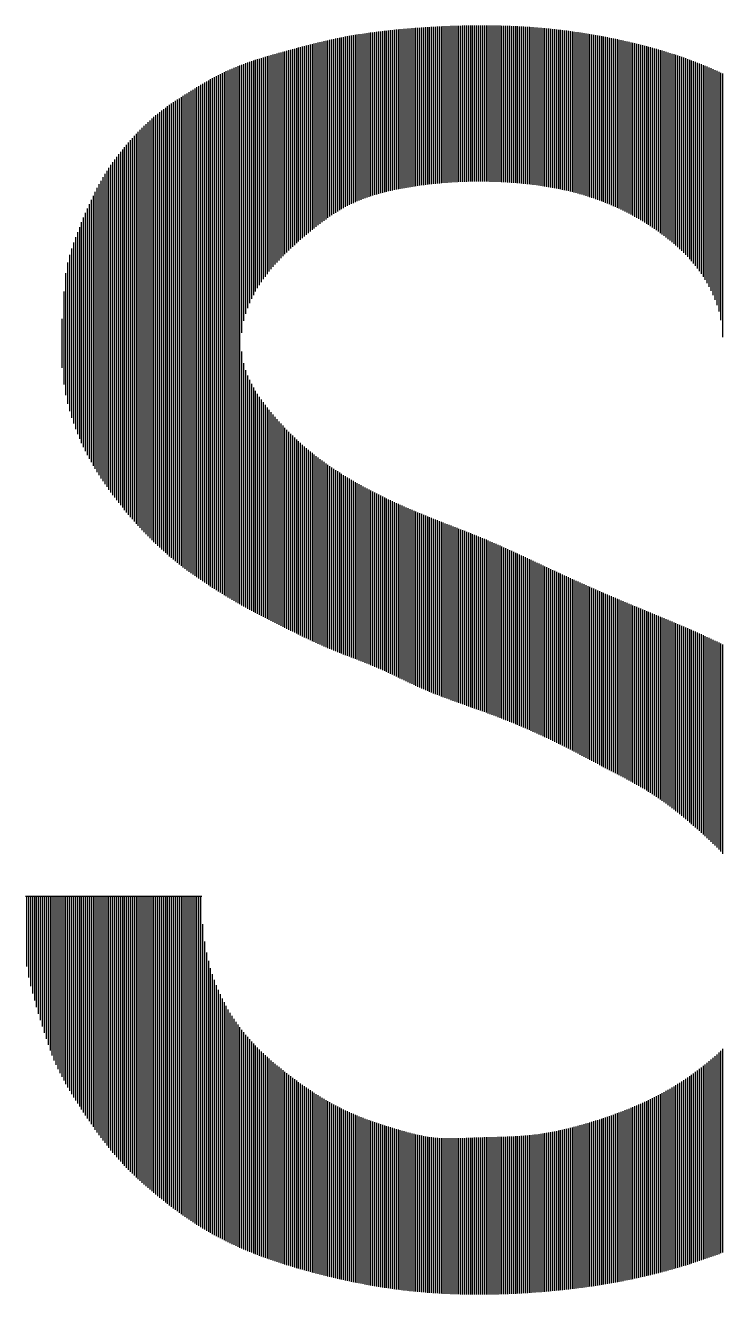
# Model space of a CAD drawing. Extents: x -2502 to 14741, y -2417 to 9756.
# Drawn here: x 14577.3 to 14625.4, y -1686.2 to -1598.5 of the extents above; entities that cross this region are included whole.
import ezdxf
from ezdxf.enums import TextEntityAlignment as Align

# ---------------------------------------------------------------- set-up
doc = ezdxf.new("R2010")
doc.units = 0
doc.header["$LTSCALE"] = 60
doc.header["$MEASUREMENT"] = 0
doc.layers.add('RLA-FORMATO', color=7, linetype='CONTINUOUS')
doc.layers.add('RLA-LOGO', color=7, linetype='CONTINUOUS')
doc.styles.add('ROMAND', font='romand', dxfattribs={"height": 31.5})
doc.styles.add('ROMANS', font='ROMANS.shx', dxfattribs={"height": 16.87})

# ---------------------------------------------------------------- blocks, each defined once
blk = doc.blocks.new('viñeta-rl')
at = {"layer": 'RLA-LOGO', "color": 8, "true_color": 0x707070}
for p, q in [((-44.695, 270.015), (-44.695, 266.094)), ((-44.65, 270.023), (-44.65, 266.118)), ((-44.605, 270.031), (-44.605, 266.141)), ((-44.56, 270.039), (-44.56, 266.163)), ((-44.515, 270.047), (-44.515, 266.184)), ((-44.47, 270.055), (-44.47, 266.204)), ((-44.425, 270.062), (-44.425, 266.224)), ((-44.38, 270.069), (-44.38, 266.243)), ((-44.335, 270.076), (-44.335, 266.261)), ((-44.29, 270.083), (-44.29, 266.278)), ((-44.245, 270.09), (-44.245, 266.295)), ((-44.2, 270.096), (-44.2, 266.311)), ((-44.155, 270.102), (-44.155, 266.327)), ((-44.11, 270.108), (-44.11, 266.342)), ((-44.065, 270.114), (-44.065, 266.356)), ((-44.02, 270.12), (-44.02, 266.37)), ((-43.975, 270.126), (-43.975, 266.384)), ((-43.93, 270.131), (-43.93, 266.396)), ((-43.885, 270.137), (-43.885, 266.409)), ((-43.84, 270.142), (-43.84, 266.421)), ((-43.795, 270.147), (-43.795, 266.432)), ((-43.75, 270.152), (-43.75, 266.444)), ((-43.705, 270.157), (-43.705, 266.454)), ((-43.66, 270.162), (-43.66, 266.465)), ((-43.615, 270.167), (-43.615, 266.475)), ((-43.57, 270.171), (-43.57, 266.485)), ((-43.525, 270.176), (-43.525, 266.494)), ((-43.48, 270.18), (-43.48, 266.503)), ((-43.435, 270.184), (-43.435, 266.512)), ((-43.39, 270.189), (-43.39, 266.52)), ((-43.345, 270.193), (-43.345, 266.529)), ((-43.3, 270.196), (-43.3, 266.537)), ((-43.255, 270.2), (-43.255, 266.544)), ((-43.21, 270.204), (-43.21, 266.552)), ((-43.165, 270.208), (-43.165, 266.559)), ((-43.12, 270.211), (-43.12, 266.566)), ((-43.075, 270.215), (-43.075, 266.573)), ((-43.03, 270.218), (-43.03, 266.58)), ((-42.985, 270.221), (-42.985, 266.586)), ((-42.94, 270.224), (-42.94, 266.592)), ((-42.895, 270.227), (-42.895, 266.598)), ((-42.85, 270.23), (-42.85, 266.604)), ((-42.805, 270.233), (-42.805, 266.61)), ((-42.76, 270.236), (-42.76, 266.615)), ((-42.715, 270.239), (-42.715, 266.62)), ((-42.67, 270.241), (-42.67, 266.625)), ((-42.625, 270.244), (-42.625, 266.63)), ((-42.58, 270.246), (-42.58, 266.634)), ((-42.535, 270.249), (-42.535, 266.638)), ((-42.49, 270.251), (-42.49, 266.642)), ((-42.445, 270.253), (-42.445, 266.646)), ((-42.4, 270.255), (-42.4, 266.65)), ((-42.355, 270.257), (-42.355, 266.653)), ((-42.31, 270.259), (-42.31, 266.656)), ((-42.265, 270.261), (-42.265, 266.659)), ((-42.22, 270.262), (-42.22, 266.662)), ((-42.175, 270.264), (-42.175, 266.665)), ((-42.13, 270.265), (-42.13, 266.667)), ((-42.085, 270.267), (-42.085, 266.669)), ((-42.04, 270.268), (-42.04, 266.671)), ((-41.995, 270.269), (-41.995, 266.673)), ((-41.95, 270.27), (-41.95, 266.674)), ((-41.905, 270.271), (-41.905, 266.676)), ((-41.86, 270.272), (-41.86, 266.677)), ((-41.815, 270.273), (-41.815, 266.678)), ((-41.77, 270.273), (-41.77, 266.678)), ((-41.725, 270.274), (-41.725, 266.679)), ((-41.68, 270.274), (-41.68, 266.679)), ((-41.635, 270.274), (-41.635, 266.68)), ((-41.59, 270.274), (-41.59, 266.68)), ((-41.545, 270.274), (-41.545, 266.679)), ((-41.5, 270.274), (-41.5, 266.679)), ((-41.455, 270.274), (-41.455, 266.678)), ((-41.41, 270.274), (-41.41, 266.677)), ((-41.365, 270.273), (-41.365, 266.676)), ((-41.32, 270.273), (-41.32, 266.675)), ((-41.275, 270.272), (-41.275, 266.674)), ((-41.23, 270.271), (-41.23, 266.672)), ((-41.185, 270.27), (-41.185, 266.67)), ((-41.14, 270.269), (-41.14, 266.669)), ((-41.095, 270.268), (-41.095, 266.666)), ((-41.05, 270.267), (-41.05, 266.664)), ((-41.005, 270.265), (-41.005, 266.662)), ((-40.96, 270.264), (-40.96, 266.659)), ((-40.915, 270.262), (-40.915, 266.656)), ((-40.87, 270.26), (-40.87, 266.653)), ((-40.825, 270.258), (-40.825, 266.65)), ((-40.78, 270.256), (-40.78, 266.646)), ((-40.735, 270.254), (-40.735, 266.642)), ((-40.69, 270.252), (-40.69, 266.639)), ((-40.645, 270.249), (-40.645, 266.634)), ((-40.6, 270.247), (-40.6, 266.63)), ((-40.555, 270.244), (-40.555, 266.626)), ((-40.51, 270.241), (-40.51, 266.621)), ((-40.465, 270.238), (-40.465, 266.616)), ((-40.42, 270.235), (-40.42, 266.611)), ((-40.375, 270.231), (-40.375, 266.605)), ((-40.33, 270.228), (-40.33, 266.6)), ((-40.285, 270.224), (-40.285, 266.594)), ((-40.24, 270.22), (-40.24, 266.588)), ((-40.195, 270.217), (-40.195, 266.581)), ((-40.15, 270.212), (-40.15, 266.574)), ((-40.105, 270.208), (-40.105, 266.567)), ((-40.06, 270.204), (-40.06, 266.56)), ((-40.015, 270.199), (-40.015, 266.553)), ((-39.97, 270.195), (-39.97, 266.545)), ((-39.925, 270.19), (-39.925, 266.537)), ((-39.88, 270.185), (-39.88, 266.529)), ((-39.835, 270.18), (-39.835, 266.52)), ((-39.79, 270.175), (-39.79, 266.511)), ((-39.745, 270.17), (-39.745, 266.502)), ((-39.7, 270.164), (-39.7, 266.492)), ((-39.655, 270.159), (-39.655, 266.483)), ((-39.61, 270.153), (-39.61, 266.472)), ((-39.565, 270.147), (-39.565, 266.462)), ((-39.52, 270.141), (-39.52, 266.451)), ((-39.475, 270.135), (-39.475, 266.44)), ((-39.43, 270.128), (-39.43, 266.428)), ((-39.385, 270.122), (-39.385, 266.417)), ((-39.34, 270.115), (-39.34, 266.404)), ((-39.295, 270.109), (-39.295, 266.392)), ((-39.25, 270.102), (-39.25, 266.379)), ((-39.205, 270.095), (-39.205, 266.366)), ((-39.16, 270.088), (-39.16, 266.352)), ((-39.115, 270.08), (-39.115, 266.338)), ((-39.07, 270.073), (-39.07, 266.323)), ((-39.025, 270.065), (-39.025, 266.308)), ((-38.98, 270.058), (-38.98, 266.293)), ((-38.935, 270.05), (-38.935, 266.277)), ((-38.89, 270.042), (-38.89, 266.261)), ((-38.845, 270.034), (-38.845, 266.245)), ((-38.8, 270.025), (-38.8, 266.228)), ((-38.755, 270.017), (-38.755, 266.21)), ((-45.91, 269.726), (-45.91, 265.176)), ((-45.865, 269.738), (-45.865, 265.217)), ((-45.82, 269.751), (-45.82, 265.257)), ((-45.775, 269.763), (-45.775, 265.297)), ((-45.73, 269.774), (-45.73, 265.336)), ((-45.685, 269.786), (-45.685, 265.375)), ((-45.64, 269.798), (-45.64, 265.414)), ((-45.595, 269.81), (-45.595, 265.452)), ((-45.55, 269.821), (-45.55, 265.489)), ((-45.505, 269.833), (-45.505, 265.527)), ((-45.46, 269.844), (-45.46, 265.564)), ((-45.415, 269.855), (-45.415, 265.6)), ((-45.37, 269.867), (-45.37, 265.636)), ((-45.325, 269.878), (-45.325, 265.672)), ((-45.28, 269.888), (-45.28, 265.707)), ((-45.235, 269.899), (-45.235, 265.741)), ((-45.19, 269.91), (-45.19, 265.775)), ((-45.145, 269.92), (-45.145, 265.808)), ((-45.1, 269.93), (-45.1, 265.84)), ((-45.055, 269.94), (-45.055, 265.872)), ((-45.01, 269.95), (-45.01, 265.902)), ((-44.965, 269.96), (-44.965, 265.932)), ((-44.92, 269.97), (-44.92, 265.962)), ((-44.875, 269.979), (-44.875, 265.99)), ((-44.83, 269.988), (-44.83, 266.017)), ((-44.785, 269.997), (-44.785, 266.044)), ((-44.74, 270.006), (-44.74, 266.07)), ((-38.71, 270.008), (-38.71, 266.192)), ((-38.665, 270), (-38.665, 266.174)), ((-38.62, 269.991), (-38.62, 266.155)), ((-38.575, 269.982), (-38.575, 266.136)), ((-38.53, 269.973), (-38.53, 266.116)), ((-38.485, 269.964), (-38.485, 266.096)), ((-38.44, 269.954), (-38.44, 266.076)), ((-38.395, 269.945), (-38.395, 266.055)), ((-38.35, 269.935), (-38.35, 266.033)), ((-38.305, 269.925), (-38.305, 266.011)), ((-38.26, 269.915), (-38.26, 265.989)), ((-38.215, 269.905), (-38.215, 265.966)), ((-38.17, 269.895), (-38.17, 265.942)), ((-38.125, 269.884), (-38.125, 265.918)), ((-38.08, 269.873), (-38.08, 265.894)), ((-38.035, 269.863), (-38.035, 265.869)), ((-37.99, 269.852), (-37.99, 265.844)), ((-37.945, 269.84), (-37.945, 265.818)), ((-37.9, 269.829), (-37.9, 265.791)), ((-37.855, 269.818), (-37.855, 265.764)), ((-37.81, 269.806), (-37.81, 265.736)), ((-37.765, 269.794), (-37.765, 265.708)), ((-37.72, 269.782), (-37.72, 265.679)), ((-37.675, 269.77), (-37.675, 265.65)), ((-37.63, 269.758), (-37.63, 265.62)), ((-37.585, 269.745), (-37.585, 265.589)), ((-37.54, 269.732), (-37.54, 265.558)), ((-46.9, 269.433), (-46.9, 263.878)), ((-46.855, 269.449), (-46.855, 263.976)), ((-46.81, 269.464), (-46.81, 264.065)), ((-46.765, 269.478), (-46.765, 264.147)), ((-46.72, 269.493), (-46.72, 264.223)), ((-46.675, 269.507), (-46.675, 264.295)), ((-46.63, 269.521), (-46.63, 264.363)), ((-46.585, 269.535), (-46.585, 264.428)), ((-46.54, 269.549), (-46.54, 264.489)), ((-46.495, 269.562), (-46.495, 264.549)), ((-46.45, 269.576), (-46.45, 264.606)), ((-46.405, 269.589), (-46.405, 264.661)), ((-46.36, 269.602), (-46.36, 264.714)), ((-46.315, 269.615), (-46.315, 264.766)), ((-46.27, 269.627), (-46.27, 264.816)), ((-46.225, 269.64), (-46.225, 264.865)), ((-46.18, 269.652), (-46.18, 264.912)), ((-46.135, 269.665), (-46.135, 264.958)), ((-46.09, 269.677), (-46.09, 265.004)), ((-46.045, 269.69), (-46.045, 265.048)), ((-46, 269.702), (-46, 265.091)), ((-45.955, 269.714), (-45.955, 265.134)), ((-37.495, 269.719), (-37.495, 265.526)), ((-37.45, 269.706), (-37.45, 265.494)), ((-37.405, 269.693), (-37.405, 265.46)), ((-37.36, 269.679), (-37.36, 265.426)), ((-37.315, 269.666), (-37.315, 265.392)), ((-37.27, 269.652), (-37.27, 265.356)), ((-37.225, 269.638), (-37.225, 265.32)), ((-37.18, 269.623), (-37.18, 265.283)), ((-37.135, 269.609), (-37.135, 265.245)), ((-37.09, 269.594), (-37.09, 265.206)), ((-37.045, 269.579), (-37.045, 265.165)), ((-37, 269.564), (-37, 265.124)), ((-36.955, 269.548), (-36.955, 265.081)), ((-36.91, 269.533), (-36.91, 265.037)), ((-36.865, 269.517), (-36.865, 264.991)), ((-36.82, 269.5), (-36.82, 264.944)), ((-36.775, 269.484), (-36.775, 264.895)), ((-36.73, 269.467), (-36.73, 264.844)), ((-36.685, 269.451), (-36.685, 264.791)), ((-36.64, 269.433), (-36.64, 264.736)), ((-47.575, 269.154), (-47.575, 257.214)), ((-47.53, 269.176), (-47.53, 257.186)), ((-47.485, 269.197), (-47.485, 257.158)), ((-47.44, 269.218), (-47.44, 257.131)), ((-47.395, 269.239), (-47.395, 257.104)), ((-47.35, 269.259), (-47.35, 257.077)), ((-47.305, 269.278), (-47.305, 257.05)), ((-47.26, 269.297), (-47.26, 257.024)), ((-47.215, 269.316), (-47.215, 256.997)), ((-47.17, 269.333), (-47.17, 256.971)), ((-47.125, 269.351), (-47.125, 256.946)), ((-47.08, 269.368), (-47.08, 263.194)), ((-47.035, 269.385), (-47.035, 263.471)), ((-46.99, 269.401), (-46.99, 263.637)), ((-46.945, 269.417), (-46.945, 263.767)), ((-36.595, 269.416), (-36.595, 264.678)), ((-36.55, 269.398), (-36.55, 264.617)), ((-36.505, 269.38), (-36.505, 264.553)), ((-36.46, 269.362), (-36.46, 264.485)), ((-36.415, 269.344), (-36.415, 264.413)), ((-36.37, 269.325), (-36.37, 264.337)), ((-36.325, 269.306), (-36.325, 264.254)), ((-36.28, 269.286), (-36.28, 264.165)), ((-36.235, 269.267), (-36.235, 264.067)), ((-36.19, 269.247), (-36.19, 263.958)), ((-36.145, 269.226), (-36.145, 263.834)), ((-36.1, 269.206), (-36.1, 263.685)), ((-36.055, 269.185), (-36.055, 263.489)), ((-36.01, 269.164), (-36.01, 263.1)), ((-48.115, 268.849), (-48.115, 257.567)), ((-48.07, 268.877), (-48.07, 257.537)), ((-48.025, 268.904), (-48.025, 257.506)), ((-47.98, 268.931), (-47.98, 257.476)), ((-47.935, 268.957), (-47.935, 257.446)), ((-47.89, 268.983), (-47.89, 257.416)), ((-47.845, 269.009), (-47.845, 257.386)), ((-47.8, 269.034), (-47.8, 257.357)), ((-47.755, 269.059), (-47.755, 257.328)), ((-47.71, 269.084), (-47.71, 257.299)), ((-47.665, 269.108), (-47.665, 257.271)), ((-47.62, 269.131), (-47.62, 257.242)), ((-48.565, 268.566), (-48.565, 257.901)), ((-48.52, 268.595), (-48.52, 257.865)), ((-48.475, 268.624), (-48.475, 257.83)), ((-48.43, 268.653), (-48.43, 257.795)), ((-48.385, 268.681), (-48.385, 257.761)), ((-48.34, 268.71), (-48.34, 257.727)), ((-48.295, 268.738), (-48.295, 257.694)), ((-48.25, 268.766), (-48.25, 257.662)), ((-48.205, 268.794), (-48.205, 257.63)), ((-48.16, 268.822), (-48.16, 257.599)), ((-48.97, 268.277), (-48.97, 258.252)), ((-48.925, 268.312), (-48.925, 258.21)), ((-48.88, 268.347), (-48.88, 258.169)), ((-48.835, 268.38), (-48.835, 258.129)), ((-48.79, 268.413), (-48.79, 258.089)), ((-48.745, 268.444), (-48.745, 258.05)), ((-48.7, 268.476), (-48.7, 258.012)), ((-48.655, 268.506), (-48.655, 257.974)), ((-48.61, 268.536), (-48.61, 257.937)), ((-49.285, 268.003), (-49.285, 258.561)), ((-49.24, 268.045), (-49.24, 258.515)), ((-49.195, 268.087), (-49.195, 258.469)), ((-49.15, 268.127), (-49.15, 258.424)), ((-49.105, 268.166), (-49.105, 258.38)), ((-49.06, 268.204), (-49.06, 258.337)), ((-49.015, 268.241), (-49.015, 258.294)), ((-49.6, 267.68), (-49.6, 258.903)), ((-49.555, 267.73), (-49.555, 258.852)), ((-49.51, 267.778), (-49.51, 258.801)), ((-49.465, 267.825), (-49.465, 258.752)), ((-49.42, 267.871), (-49.42, 258.703)), ((-49.375, 267.916), (-49.375, 258.655)), ((-49.33, 267.96), (-49.33, 258.607)), ((-49.825, 267.419), (-49.825, 259.171)), ((-49.78, 267.474), (-49.78, 259.115)), ((-49.735, 267.527), (-49.735, 259.061)), ((-49.69, 267.579), (-49.69, 259.008)), ((-49.645, 267.63), (-49.645, 258.955)), ((-50.05, 267.128), (-50.05, 259.461)), ((-50.005, 267.19), (-50.005, 259.401)), ((-49.96, 267.25), (-49.96, 259.342)), ((-49.915, 267.308), (-49.915, 259.284)), ((-49.87, 267.364), (-49.87, 259.227)), ((-50.23, 266.855), (-50.23, 259.712)), ((-50.185, 266.928), (-50.185, 259.647)), ((-50.14, 266.997), (-50.14, 259.584)), ((-50.095, 267.064), (-50.095, 259.522)), ((-50.41, 266.531), (-50.41, 259.987)), ((-50.365, 266.617), (-50.365, 259.916)), ((-50.32, 266.699), (-50.32, 259.846)), ((-50.275, 266.779), (-50.275, 259.778)), ((-50.545, 266.256), (-50.545, 260.215)), ((-50.5, 266.351), (-50.5, 260.137)), ((-50.455, 266.443), (-50.455, 260.061)), ((-50.68, 265.956), (-50.68, 260.469)), ((-50.635, 266.059), (-50.635, 260.381)), ((-50.59, 266.159), (-50.59, 260.297)), ((-50.815, 265.631), (-50.815, 260.759)), ((-50.77, 265.742), (-50.77, 260.657)), ((-50.725, 265.851), (-50.725, 260.561)), ((-50.905, 265.398), (-50.905, 260.981)), ((-50.86, 265.516), (-50.86, 260.866)), ((-50.995, 265.139), (-50.995, 261.239)), ((-50.95, 265.273), (-50.95, 261.105)), ((-51.085, 264.813), (-51.085, 261.558)), ((-51.04, 264.99), (-51.04, 261.389)), ((-51.13, 264.567), (-51.13, 261.758)), ((-51.175, 264.15), (-51.175, 262.008)), ((-51.22, 263.522), (-51.22, 262.393)), ((-47.08, 262.77), (-47.08, 256.92)), ((-47.035, 262.498), (-47.035, 256.895)), ((-46.99, 262.338), (-46.99, 256.87)), ((-46.945, 262.215), (-46.945, 256.845)), ((-46.9, 262.112), (-46.9, 256.82)), ((-46.855, 262.021), (-46.855, 256.796)), ((-46.81, 261.939), (-46.81, 256.772)), ((-46.765, 261.863), (-46.765, 256.748)), ((-46.72, 261.791), (-46.72, 256.724)), ((-46.675, 261.724), (-46.675, 256.7)), ((-46.63, 261.66), (-46.63, 256.677)), ((-46.585, 261.598), (-46.585, 256.654)), ((-46.54, 261.538), (-46.54, 256.631)), ((-46.495, 261.48), (-46.495, 256.608)), ((-46.45, 261.423), (-46.45, 256.585)), ((-46.405, 261.368), (-46.405, 256.562)), ((-46.36, 261.314), (-46.36, 256.539)), ((-46.315, 261.26), (-46.315, 256.517)), ((-46.27, 261.209), (-46.27, 256.494)), ((-46.225, 261.158), (-46.225, 256.472)), ((-46.18, 261.108), (-46.18, 256.45)), ((-46.135, 261.059), (-46.135, 256.427)), ((-46.09, 261.011), (-46.09, 256.405)), ((-46.045, 260.965), (-46.045, 256.383)), ((-46, 260.919), (-46, 256.361)), ((-45.955, 260.874), (-45.955, 256.338)), ((-45.91, 260.83), (-45.91, 256.316)), ((-45.865, 260.786), (-45.865, 256.294)), ((-45.82, 260.744), (-45.82, 256.272)), ((-45.775, 260.702), (-45.775, 256.25)), ((-45.73, 260.661), (-45.73, 256.229)), ((-45.685, 260.621), (-45.685, 256.207)), ((-45.64, 260.581), (-45.64, 256.185)), ((-45.595, 260.543), (-45.595, 256.164)), ((-45.55, 260.505), (-45.55, 256.143)), ((-45.505, 260.467), (-45.505, 256.121)), ((-45.46, 260.431), (-45.46, 256.1)), ((-45.415, 260.395), (-45.415, 256.08)), ((-45.37, 260.359), (-45.37, 256.059)), ((-45.325, 260.325), (-45.325, 256.039)), ((-45.28, 260.29), (-45.28, 256.018)), ((-45.235, 260.257), (-45.235, 255.998)), ((-45.19, 260.224), (-45.19, 255.978)), ((-45.145, 260.191), (-45.145, 255.959)), ((-45.1, 260.16), (-45.1, 255.939)), ((-45.055, 260.128), (-45.055, 255.92)), ((-45.01, 260.097), (-45.01, 255.902)), ((-44.965, 260.067), (-44.965, 255.883)), ((-44.92, 260.037), (-44.92, 255.865)), ((-44.875, 260.008), (-44.875, 255.847)), ((-44.83, 259.979), (-44.83, 255.829)), ((-44.785, 259.95), (-44.785, 255.811)), ((-44.74, 259.922), (-44.74, 255.793)), ((-44.695, 259.894), (-44.695, 255.776)), ((-44.65, 259.867), (-44.65, 255.758)), ((-44.605, 259.84), (-44.605, 255.741)), ((-44.56, 259.813), (-44.56, 255.724)), ((-44.515, 259.787), (-44.515, 255.706)), ((-44.47, 259.761), (-44.47, 255.689)), ((-44.425, 259.735), (-44.425, 255.672)), ((-44.38, 259.71), (-44.38, 255.654)), ((-44.335, 259.685), (-44.335, 255.637)), ((-44.29, 259.66), (-44.29, 255.619)), ((-44.245, 259.635), (-44.245, 255.601)), ((-44.2, 259.611), (-44.2, 255.583)), ((-44.155, 259.587), (-44.155, 255.565)), ((-44.11, 259.564), (-44.11, 255.547)), ((-44.065, 259.54), (-44.065, 255.528)), ((-44.02, 259.517), (-44.02, 255.51)), ((-43.975, 259.494), (-43.975, 255.491)), ((-43.93, 259.472), (-43.93, 255.471)), ((-43.885, 259.449), (-43.885, 255.451)), ((-43.84, 259.427), (-43.84, 255.431)), ((-43.795, 259.405), (-43.795, 255.411)), ((-43.75, 259.383), (-43.75, 255.39)), ((-43.705, 259.362), (-43.705, 255.369)), ((-43.66, 259.341), (-43.66, 255.348)), ((-43.615, 259.319), (-43.615, 255.327)), ((-43.57, 259.299), (-43.57, 255.305)), ((-43.525, 259.278), (-43.525, 255.284)), ((-43.48, 259.257), (-43.48, 255.262)), ((-43.435, 259.237), (-43.435, 255.24)), ((-43.39, 259.217), (-43.39, 255.219)), ((-43.345, 259.197), (-43.345, 255.197)), ((-43.3, 259.177), (-43.3, 255.175)), ((-43.255, 259.158), (-43.255, 255.154)), ((-43.21, 259.138), (-43.21, 255.133)), ((-43.165, 259.119), (-43.165, 255.111)), ((-43.12, 259.1), (-43.12, 255.09)), ((-43.075, 259.081), (-43.075, 255.07)), ((-43.03, 259.062), (-43.03, 255.049)), ((-42.985, 259.043), (-42.985, 255.029)), ((-42.94, 259.025), (-42.94, 255.009)), ((-42.895, 259.006), (-42.895, 254.99)), ((-42.85, 258.988), (-42.85, 254.97)), ((-42.805, 258.97), (-42.805, 254.951)), ((-42.76, 258.952), (-42.76, 254.933)), ((-42.715, 258.934), (-42.715, 254.914)), ((-42.67, 258.916), (-42.67, 254.896)), ((-42.625, 258.898), (-42.625, 254.878)), ((-42.58, 258.88), (-42.58, 254.861)), ((-42.535, 258.863), (-42.535, 254.843)), ((-42.49, 258.845), (-42.49, 254.826)), ((-42.445, 258.828), (-42.445, 254.809)), ((-42.4, 258.81), (-42.4, 254.792)), ((-42.355, 258.792), (-42.355, 254.775)), ((-42.31, 258.775), (-42.31, 254.758)), ((-42.265, 258.757), (-42.265, 254.742)), ((-42.22, 258.74), (-42.22, 254.725)), ((-42.175, 258.722), (-42.175, 254.709)), ((-42.13, 258.705), (-42.13, 254.693)), ((-42.085, 258.687), (-42.085, 254.676)), ((-42.04, 258.67), (-42.04, 254.66)), ((-41.995, 258.652), (-41.995, 254.644)), ((-41.95, 258.634), (-41.95, 254.628)), ((-41.905, 258.617), (-41.905, 254.612)), ((-41.86, 258.599), (-41.86, 254.596)), ((-41.815, 258.581), (-41.815, 254.58)), ((-41.77, 258.563), (-41.77, 254.564)), ((-41.725, 258.545), (-41.725, 254.548)), ((-41.68, 258.527), (-41.68, 254.532)), ((-41.635, 258.508), (-41.635, 254.516)), ((-41.59, 258.49), (-41.59, 254.5)), ((-41.545, 258.471), (-41.545, 254.483)), ((-41.5, 258.452), (-41.5, 254.467)), ((-41.455, 258.434), (-41.455, 254.451)), ((-41.41, 258.415), (-41.41, 254.434)), ((-41.365, 258.395), (-41.365, 254.418)), ((-41.32, 258.376), (-41.32, 254.401)), ((-41.275, 258.357), (-41.275, 254.384)), ((-41.23, 258.337), (-41.23, 254.367)), ((-41.185, 258.317), (-41.185, 254.349)), ((-41.14, 258.297), (-41.14, 254.332)), ((-41.095, 258.277), (-41.095, 254.315)), ((-41.05, 258.257), (-41.05, 254.297)), ((-41.005, 258.237), (-41.005, 254.279)), ((-40.96, 258.216), (-40.96, 254.261)), ((-40.915, 258.196), (-40.915, 254.243)), ((-40.87, 258.176), (-40.87, 254.225)), ((-40.825, 258.155), (-40.825, 254.206)), ((-40.78, 258.134), (-40.78, 254.188)), ((-40.735, 258.113), (-40.735, 254.169)), ((-40.69, 258.093), (-40.69, 254.15)), ((-40.645, 258.072), (-40.645, 254.131)), ((-40.6, 258.051), (-40.6, 254.112)), ((-40.555, 258.03), (-40.555, 254.092)), ((-40.51, 258.009), (-40.51, 254.073)), ((-40.465, 257.988), (-40.465, 254.053)), ((-40.42, 257.967), (-40.42, 254.033)), ((-40.375, 257.945), (-40.375, 254.013)), ((-40.33, 257.924), (-40.33, 253.993)), ((-40.285, 257.903), (-40.285, 253.973)), ((-40.24, 257.882), (-40.24, 253.952)), ((-40.195, 257.861), (-40.195, 253.931)), ((-40.15, 257.84), (-40.15, 253.91)), ((-40.105, 257.819), (-40.105, 253.889)), ((-40.06, 257.798), (-40.06, 253.868)), ((-40.015, 257.777), (-40.015, 253.847)), ((-39.97, 257.756), (-39.97, 253.825)), ((-39.925, 257.735), (-39.925, 253.803)), ((-39.88, 257.714), (-39.88, 253.781)), ((-39.835, 257.693), (-39.835, 253.759)), ((-39.79, 257.672), (-39.79, 253.737)), ((-39.745, 257.652), (-39.745, 253.715)), ((-39.7, 257.631), (-39.7, 253.692)), ((-39.655, 257.61), (-39.655, 253.669)), ((-39.61, 257.59), (-39.61, 253.646)), ((-39.565, 257.569), (-39.565, 253.623)), ((-39.52, 257.548), (-39.52, 253.6)), ((-39.475, 257.528), (-39.475, 253.577)), ((-39.43, 257.508), (-39.43, 253.554)), ((-39.385, 257.487), (-39.385, 253.53)), ((-39.34, 257.467), (-39.34, 253.507)), ((-39.295, 257.447), (-39.295, 253.483)), ((-39.25, 257.426), (-39.25, 253.459)), ((-39.205, 257.406), (-39.205, 253.436)), ((-39.16, 257.386), (-39.16, 253.412)), ((-39.115, 257.366), (-39.115, 253.388)), ((-39.07, 257.346), (-39.07, 253.365)), ((-39.025, 257.326), (-39.025, 253.341)), ((-38.98, 257.306), (-38.98, 253.317)), ((-38.935, 257.286), (-38.935, 253.294)), ((-38.89, 257.266), (-38.89, 253.27)), ((-38.845, 257.247), (-38.845, 253.246)), ((-38.8, 257.227), (-38.8, 253.223)), ((-38.755, 257.207), (-38.755, 253.199)), ((-38.71, 257.188), (-38.71, 253.176)), ((-38.665, 257.168), (-38.665, 253.152)), ((-38.62, 257.149), (-38.62, 253.129)), ((-38.575, 257.13), (-38.575, 253.106)), ((-38.53, 257.11), (-38.53, 253.082)), ((-38.485, 257.091), (-38.485, 253.059)), ((-38.44, 257.072), (-38.44, 253.035)), ((-38.395, 257.053), (-38.395, 253.011)), ((-38.35, 257.034), (-38.35, 252.988)), ((-38.305, 257.015), (-38.305, 252.964)), ((-38.26, 256.996), (-38.26, 252.94)), ((-38.215, 256.977), (-38.215, 252.915)), ((-38.17, 256.958), (-38.17, 252.891)), ((-38.125, 256.94), (-38.125, 252.866)), ((-38.08, 256.921), (-38.08, 252.841)), ((-38.035, 256.902), (-38.035, 252.816)), ((-37.99, 256.884), (-37.99, 252.791)), ((-37.945, 256.865), (-37.945, 252.765)), ((-37.9, 256.846), (-37.9, 252.739)), ((-37.855, 256.828), (-37.855, 252.712)), ((-37.81, 256.809), (-37.81, 252.686)), ((-37.765, 256.791), (-37.765, 252.658)), ((-37.72, 256.772), (-37.72, 252.631)), ((-37.675, 256.754), (-37.675, 252.603)), ((-37.63, 256.735), (-37.63, 252.574)), ((-37.585, 256.717), (-37.585, 252.545)), ((-37.54, 256.698), (-37.54, 252.515)), ((-37.495, 256.679), (-37.495, 252.485)), ((-37.45, 256.661), (-37.45, 252.454)), ((-37.405, 256.642), (-37.405, 252.422)), ((-37.36, 256.623), (-37.36, 252.39)), ((-37.315, 256.605), (-37.315, 252.357)), ((-37.27, 256.586), (-37.27, 252.324)), ((-37.225, 256.567), (-37.225, 252.29)), ((-37.18, 256.548), (-37.18, 252.256)), ((-37.135, 256.529), (-37.135, 252.221)), ((-37.09, 256.51), (-37.09, 252.186)), ((-37.045, 256.491), (-37.045, 252.15)), ((-37, 256.472), (-37, 252.113)), ((-36.955, 256.453), (-36.955, 252.076)), ((-36.91, 256.434), (-36.91, 252.039)), ((-36.865, 256.414), (-36.865, 252.002)), ((-36.82, 256.395), (-36.82, 251.964)), ((-36.775, 256.375), (-36.775, 251.925)), ((-36.73, 256.355), (-36.73, 251.887)), ((-36.685, 256.335), (-36.685, 251.848)), ((-36.64, 256.316), (-36.64, 251.808)), ((-36.595, 256.295), (-36.595, 251.769)), ((-36.55, 256.275), (-36.55, 251.729)), ((-36.505, 256.255), (-36.505, 251.688)), ((-36.46, 256.234), (-36.46, 251.647)), ((-36.415, 256.214), (-36.415, 251.606)), ((-36.37, 256.193), (-36.37, 251.564)), ((-36.325, 256.172), (-36.325, 251.521)), ((-36.28, 256.151), (-36.28, 251.478)), ((-36.235, 256.13), (-36.235, 251.434)), ((-36.19, 256.108), (-36.19, 251.39)), ((-36.145, 256.087), (-36.145, 251.344)), ((-36.1, 256.065), (-36.1, 251.298)), ((-36.055, 256.043), (-36.055, 251.251)), ((-36.01, 256.021), (-36.01, 251.202)), ((-52.057, 250.226), (-47.994, 250.226)), ((-52.03, 250.226), (-52.03, 248.605)), ((-51.985, 250.226), (-51.985, 248.355)), ((-51.94, 250.226), (-51.94, 248.156)), ((-51.895, 250.226), (-51.895, 247.982)), ((-51.85, 250.226), (-51.85, 247.821)), ((-51.805, 250.226), (-51.805, 247.668)), ((-51.76, 250.226), (-51.76, 247.519)), ((-51.715, 250.226), (-51.715, 247.373)), ((-51.67, 250.226), (-51.67, 247.227)), ((-51.625, 250.226), (-51.625, 247.081)), ((-51.58, 250.226), (-51.58, 246.94)), ((-51.535, 250.226), (-51.535, 246.804)), ((-51.49, 250.226), (-51.49, 246.676)), ((-51.445, 250.226), (-51.445, 246.557)), ((-51.4, 250.226), (-51.4, 246.446)), ((-51.355, 250.226), (-51.355, 246.342)), ((-51.31, 250.226), (-51.31, 246.245)), ((-51.265, 250.226), (-51.265, 246.153)), ((-51.22, 250.226), (-51.22, 246.064)), ((-51.175, 250.226), (-51.175, 245.979)), ((-51.13, 250.226), (-51.13, 245.897)), ((-51.085, 250.226), (-51.085, 245.818)), ((-51.04, 250.226), (-51.04, 245.741)), ((-50.995, 250.226), (-50.995, 245.666)), ((-50.95, 250.226), (-50.95, 245.592)), ((-50.905, 250.226), (-50.905, 245.52)), ((-50.86, 250.226), (-50.86, 245.449)), ((-50.815, 250.226), (-50.815, 245.38)), ((-50.77, 250.226), (-50.77, 245.311)), ((-50.725, 250.226), (-50.725, 245.243)), ((-50.68, 250.226), (-50.68, 245.176)), ((-50.635, 250.226), (-50.635, 245.109)), ((-50.59, 250.226), (-50.59, 245.043)), ((-50.545, 250.226), (-50.545, 244.978)), ((-50.5, 250.226), (-50.5, 244.913)), ((-50.455, 250.226), (-50.455, 244.849)), ((-50.41, 250.226), (-50.41, 244.786)), ((-50.365, 250.226), (-50.365, 244.724)), ((-50.32, 250.226), (-50.32, 244.663)), ((-50.275, 250.226), (-50.275, 244.603)), ((-50.23, 250.226), (-50.23, 244.544)), ((-50.185, 250.226), (-50.185, 244.486)), ((-50.14, 250.226), (-50.14, 244.43)), ((-50.095, 250.226), (-50.095, 244.374)), ((-50.05, 250.226), (-50.05, 244.32)), ((-50.005, 250.226), (-50.005, 244.267)), ((-49.96, 250.226), (-49.96, 244.215)), ((-49.915, 250.226), (-49.915, 244.165)), ((-49.87, 250.226), (-49.87, 244.115)), ((-49.825, 250.226), (-49.825, 244.067)), ((-49.78, 250.226), (-49.78, 244.019)), ((-49.735, 250.226), (-49.735, 243.973)), ((-49.69, 250.226), (-49.69, 243.927)), ((-49.645, 250.226), (-49.645, 243.882)), ((-49.6, 250.226), (-49.6, 243.838)), ((-49.555, 250.226), (-49.555, 243.795)), ((-49.51, 250.226), (-49.51, 243.752)), ((-49.465, 250.226), (-49.465, 243.71)), ((-49.42, 250.226), (-49.42, 243.669)), ((-49.375, 250.226), (-49.375, 243.628)), ((-49.33, 250.226), (-49.33, 243.588)), ((-49.285, 250.226), (-49.285, 243.548)), ((-49.24, 250.226), (-49.24, 243.509)), ((-49.195, 250.226), (-49.195, 243.471)), ((-49.15, 250.226), (-49.15, 243.432)), ((-49.105, 250.226), (-49.105, 243.395)), ((-49.06, 250.226), (-49.06, 243.357)), ((-49.015, 250.226), (-49.015, 243.32)), ((-48.97, 250.226), (-48.97, 243.284)), ((-48.925, 250.226), (-48.925, 243.247)), ((-48.88, 250.226), (-48.88, 243.211)), ((-48.835, 250.226), (-48.835, 243.176)), ((-48.79, 250.226), (-48.79, 243.141)), ((-48.745, 250.226), (-48.745, 243.106)), ((-48.7, 250.226), (-48.7, 243.071)), ((-48.655, 250.226), (-48.655, 243.037)), ((-48.61, 250.226), (-48.61, 243.004)), ((-48.565, 250.226), (-48.565, 242.97)), ((-48.52, 250.226), (-48.52, 242.937)), ((-48.475, 250.226), (-48.475, 242.905)), ((-48.43, 250.226), (-48.43, 242.873)), ((-48.385, 250.226), (-48.385, 242.841)), ((-48.34, 250.226), (-48.34, 242.81)), ((-48.295, 250.226), (-48.295, 242.78)), ((-48.25, 250.226), (-48.25, 242.749)), ((-48.205, 250.226), (-48.205, 242.72)), ((-48.16, 250.226), (-48.16, 242.69)), ((-48.115, 250.226), (-48.115, 242.661)), ((-48.07, 250.226), (-48.07, 242.633)), ((-48.025, 250.226), (-48.025, 242.605)), ((-47.98, 249.585), (-47.98, 242.578)), ((-47.935, 249.179), (-47.935, 242.551)), ((-47.89, 248.93), (-47.89, 242.524)), ((-47.845, 248.736), (-47.845, 242.498)), ((-47.8, 248.572), (-47.8, 242.472)), ((-47.755, 248.428), (-47.755, 242.447)), ((-47.71, 248.298), (-47.71, 242.422)), ((-47.665, 248.18), (-47.665, 242.398)), ((-47.62, 248.07), (-47.62, 242.374)), ((-47.575, 247.969), (-47.575, 242.35)), ((-47.53, 247.873), (-47.53, 242.327)), ((-47.485, 247.784), (-47.485, 242.304)), ((-47.44, 247.699), (-47.44, 242.281)), ((-47.395, 247.618), (-47.395, 242.259)), ((-47.35, 247.542), (-47.35, 242.237)), ((-47.305, 247.469), (-47.305, 242.216)), ((-47.26, 247.399), (-47.26, 242.195)), ((-47.215, 247.333), (-47.215, 242.174)), ((-47.17, 247.269), (-47.17, 242.154)), ((-47.125, 247.207), (-47.125, 242.133)), ((-47.08, 247.148), (-47.08, 242.114)), ((-47.035, 247.092), (-47.035, 242.094)), ((-46.99, 247.037), (-46.99, 242.075)), ((-46.945, 246.984), (-46.945, 242.056)), ((-46.9, 246.933), (-46.9, 242.038)), ((-46.855, 246.883), (-46.855, 242.019)), ((-46.81, 246.834), (-46.81, 242.001)), ((-46.765, 246.787), (-46.765, 241.984)), ((-46.72, 246.741), (-46.72, 241.966)), ((-46.675, 246.696), (-46.675, 241.949)), ((-46.63, 246.652), (-46.63, 241.932)), ((-36.055, 246.668), (-36.055, 242.004)), ((-36.01, 246.713), (-36.01, 242.021)), ((-46.585, 246.609), (-46.585, 241.916)), ((-46.54, 246.567), (-46.54, 241.899)), ((-46.495, 246.526), (-46.495, 241.883)), ((-46.45, 246.486), (-46.45, 241.867)), ((-46.405, 246.446), (-46.405, 241.851)), ((-46.36, 246.407), (-46.36, 241.836)), ((-46.315, 246.368), (-46.315, 241.821)), ((-36.415, 246.352), (-36.415, 241.873)), ((-36.37, 246.389), (-36.37, 241.889)), ((-36.325, 246.426), (-36.325, 241.905)), ((-36.28, 246.464), (-36.28, 241.921)), ((-36.235, 246.503), (-36.235, 241.937)), ((-36.19, 246.543), (-36.19, 241.953)), ((-36.145, 246.584), (-36.145, 241.97)), ((-36.1, 246.625), (-36.1, 241.987)), ((-46.27, 246.331), (-46.27, 241.806)), ((-46.225, 246.294), (-46.225, 241.791)), ((-46.18, 246.257), (-46.18, 241.776)), ((-46.135, 246.221), (-46.135, 241.762)), ((-46.09, 246.185), (-46.09, 241.747)), ((-46.045, 246.15), (-46.045, 241.733)), ((-46, 246.115), (-46, 241.719)), ((-45.955, 246.081), (-45.955, 241.706)), ((-36.82, 246.051), (-36.82, 241.74)), ((-36.775, 246.083), (-36.775, 241.754)), ((-36.73, 246.114), (-36.73, 241.768)), ((-36.685, 246.147), (-36.685, 241.783)), ((-36.64, 246.18), (-36.64, 241.797)), ((-36.595, 246.213), (-36.595, 241.812)), ((-36.55, 246.247), (-36.55, 241.827)), ((-36.505, 246.281), (-36.505, 241.842)), ((-36.46, 246.317), (-36.46, 241.858)), ((-45.91, 246.047), (-45.91, 241.692)), ((-45.865, 246.013), (-45.865, 241.679)), ((-45.82, 245.98), (-45.82, 241.665)), ((-45.775, 245.947), (-45.775, 241.652)), ((-45.73, 245.914), (-45.73, 241.639)), ((-45.685, 245.882), (-45.685, 241.627)), ((-45.64, 245.851), (-45.64, 241.614)), ((-45.595, 245.819), (-45.595, 241.602)), ((-45.55, 245.789), (-45.55, 241.589)), ((-45.505, 245.758), (-45.505, 241.577)), ((-37.27, 245.767), (-37.27, 241.608)), ((-37.225, 245.794), (-37.225, 241.62)), ((-37.18, 245.82), (-37.18, 241.633)), ((-37.135, 245.847), (-37.135, 241.646)), ((-37.09, 245.875), (-37.09, 241.659)), ((-37.045, 245.903), (-37.045, 241.672)), ((-37, 245.932), (-37, 241.685)), ((-36.955, 245.961), (-36.955, 241.698)), ((-36.91, 245.991), (-36.91, 241.712)), ((-36.865, 246.021), (-36.865, 241.726)), ((-45.46, 245.729), (-45.46, 241.565)), ((-45.415, 245.699), (-45.415, 241.553)), ((-45.37, 245.67), (-45.37, 241.541)), ((-45.325, 245.642), (-45.325, 241.529)), ((-45.28, 245.614), (-45.28, 241.518)), ((-45.235, 245.586), (-45.235, 241.506)), ((-45.19, 245.559), (-45.19, 241.495)), ((-45.145, 245.533), (-45.145, 241.484)), ((-45.1, 245.506), (-45.1, 241.473)), ((-45.055, 245.481), (-45.055, 241.462)), ((-37.855, 245.467), (-37.855, 241.461)), ((-37.81, 245.488), (-37.81, 241.471)), ((-37.765, 245.509), (-37.765, 241.482)), ((-37.72, 245.53), (-37.72, 241.492)), ((-37.675, 245.552), (-37.675, 241.503)), ((-37.63, 245.574), (-37.63, 241.514)), ((-37.585, 245.597), (-37.585, 241.525)), ((-37.54, 245.62), (-37.54, 241.537)), ((-37.495, 245.643), (-37.495, 241.548)), ((-37.45, 245.667), (-37.45, 241.56)), ((-37.405, 245.692), (-37.405, 241.572)), ((-37.36, 245.716), (-37.36, 241.584)), ((-37.315, 245.742), (-37.315, 241.596)), ((-45.01, 245.456), (-45.01, 241.451)), ((-44.965, 245.431), (-44.965, 241.44)), ((-44.92, 245.407), (-44.92, 241.43)), ((-44.875, 245.383), (-44.875, 241.419)), ((-44.83, 245.36), (-44.83, 241.409)), ((-44.785, 245.337), (-44.785, 241.399)), ((-44.74, 245.315), (-44.74, 241.389)), ((-44.695, 245.294), (-44.695, 241.379)), ((-44.65, 245.273), (-44.65, 241.369)), ((-44.605, 245.252), (-44.605, 241.36)), ((-44.56, 245.232), (-44.56, 241.35)), ((-44.515, 245.212), (-44.515, 241.341)), ((-44.47, 245.193), (-44.47, 241.332)), ((-44.425, 245.174), (-44.425, 241.323)), ((-38.575, 245.179), (-38.575, 241.315)), ((-38.53, 245.195), (-38.53, 241.323)), ((-38.485, 245.211), (-38.485, 241.331)), ((-38.44, 245.227), (-38.44, 241.34)), ((-38.395, 245.244), (-38.395, 241.348)), ((-38.35, 245.261), (-38.35, 241.357)), ((-38.305, 245.278), (-38.305, 241.365)), ((-38.26, 245.296), (-38.26, 241.374)), ((-38.215, 245.314), (-38.215, 241.383)), ((-38.17, 245.332), (-38.17, 241.392)), ((-38.125, 245.35), (-38.125, 241.402)), ((-38.08, 245.369), (-38.08, 241.411)), ((-38.035, 245.388), (-38.035, 241.421)), ((-37.99, 245.407), (-37.99, 241.431)), ((-37.945, 245.427), (-37.945, 241.44)), ((-37.9, 245.447), (-37.9, 241.451)), ((-44.38, 245.156), (-44.38, 241.314)), ((-44.335, 245.138), (-44.335, 241.305)), ((-44.29, 245.121), (-44.29, 241.297)), ((-44.245, 245.103), (-44.245, 241.288)), ((-44.2, 245.087), (-44.2, 241.28)), ((-44.155, 245.07), (-44.155, 241.272)), ((-44.11, 245.054), (-44.11, 241.264)), ((-44.065, 245.038), (-44.065, 241.256)), ((-44.02, 245.022), (-44.02, 241.248)), ((-43.975, 245.007), (-43.975, 241.24)), ((-43.93, 244.992), (-43.93, 241.233)), ((-43.885, 244.977), (-43.885, 241.226)), ((-43.84, 244.962), (-43.84, 241.219)), ((-43.795, 244.948), (-43.795, 241.212)), ((-43.75, 244.934), (-43.75, 241.205)), ((-43.705, 244.92), (-43.705, 241.198)), ((-43.66, 244.906), (-43.66, 241.192)), ((-43.615, 244.892), (-43.615, 241.185)), ((-39.52, 244.891), (-39.52, 241.178)), ((-39.475, 244.902), (-39.475, 241.184)), ((-39.43, 244.914), (-39.43, 241.189)), ((-39.385, 244.926), (-39.385, 241.195)), ((-39.34, 244.938), (-39.34, 241.2)), ((-39.295, 244.95), (-39.295, 241.206)), ((-39.25, 244.963), (-39.25, 241.212)), ((-39.205, 244.976), (-39.205, 241.218)), ((-39.16, 244.989), (-39.16, 241.224)), ((-39.115, 245.002), (-39.115, 241.23)), ((-39.07, 245.016), (-39.07, 241.236)), ((-39.025, 245.03), (-39.025, 241.243)), ((-38.98, 245.044), (-38.98, 241.249)), ((-38.935, 245.058), (-38.935, 241.256)), ((-38.89, 245.072), (-38.89, 241.263)), ((-38.845, 245.087), (-38.845, 241.27)), ((-38.8, 245.102), (-38.8, 241.277)), ((-38.755, 245.117), (-38.755, 241.284)), ((-38.71, 245.132), (-38.71, 241.292)), ((-38.665, 245.147), (-38.665, 241.299)), ((-38.62, 245.163), (-38.62, 241.307)), ((-43.57, 244.878), (-43.57, 241.179)), ((-43.525, 244.865), (-43.525, 241.173)), ((-43.48, 244.852), (-43.48, 241.167)), ((-43.435, 244.838), (-43.435, 241.161)), ((-43.39, 244.825), (-43.39, 241.156)), ((-43.345, 244.812), (-43.345, 241.151)), ((-43.3, 244.8), (-43.3, 241.145)), ((-43.255, 244.787), (-43.255, 241.14)), ((-43.21, 244.775), (-43.21, 241.135)), ((-43.165, 244.764), (-43.165, 241.13)), ((-43.12, 244.752), (-43.12, 241.126)), ((-43.075, 244.741), (-43.075, 241.121)), ((-43.03, 244.731), (-43.03, 241.117)), ((-42.985, 244.721), (-42.985, 241.113)), ((-42.94, 244.712), (-42.94, 241.109)), ((-42.895, 244.703), (-42.895, 241.105)), ((-42.85, 244.695), (-42.85, 241.101)), ((-42.805, 244.688), (-42.805, 241.097)), ((-42.76, 244.681), (-42.76, 241.094)), ((-42.715, 244.675), (-42.715, 241.091)), ((-42.67, 244.67), (-42.67, 241.088)), ((-42.625, 244.665), (-42.625, 241.085)), ((-42.58, 244.662), (-42.58, 241.082)), ((-42.535, 244.658), (-42.535, 241.079)), ((-42.49, 244.656), (-42.49, 241.076)), ((-42.445, 244.654), (-42.445, 241.074)), ((-42.4, 244.652), (-42.4, 241.072)), ((-42.355, 244.651), (-42.355, 241.069)), ((-42.31, 244.651), (-42.31, 241.067)), ((-42.265, 244.651), (-42.265, 241.065)), ((-42.22, 244.651), (-42.22, 241.064)), ((-42.175, 244.651), (-42.175, 241.062)), ((-42.13, 244.652), (-42.13, 241.06)), ((-42.085, 244.653), (-42.085, 241.059)), ((-42.04, 244.654), (-42.04, 241.058)), ((-41.995, 244.656), (-41.995, 241.057)), ((-41.95, 244.657), (-41.95, 241.056)), ((-41.905, 244.659), (-41.905, 241.055)), ((-41.86, 244.661), (-41.86, 241.054)), ((-41.815, 244.663), (-41.815, 241.054)), ((-41.77, 244.665), (-41.77, 241.053)), ((-41.725, 244.666), (-41.725, 241.053)), ((-41.68, 244.668), (-41.68, 241.052)), ((-41.635, 244.67), (-41.635, 241.052)), ((-41.59, 244.671), (-41.59, 241.052)), ((-41.545, 244.672), (-41.545, 241.053)), ((-41.5, 244.674), (-41.5, 241.053)), ((-41.455, 244.675), (-41.455, 241.053)), ((-41.41, 244.676), (-41.41, 241.054)), ((-41.365, 244.677), (-41.365, 241.054)), ((-41.32, 244.678), (-41.32, 241.055)), ((-41.275, 244.679), (-41.275, 241.056)), ((-41.23, 244.681), (-41.23, 241.057)), ((-41.185, 244.682), (-41.185, 241.058)), ((-41.14, 244.683), (-41.14, 241.059)), ((-41.095, 244.684), (-41.095, 241.061)), ((-41.05, 244.686), (-41.05, 241.062)), ((-41.005, 244.687), (-41.005, 241.064)), ((-40.96, 244.689), (-40.96, 241.066)), ((-40.915, 244.691), (-40.915, 241.067)), ((-40.87, 244.692), (-40.87, 241.069)), ((-40.825, 244.695), (-40.825, 241.072)), ((-40.78, 244.697), (-40.78, 241.074)), ((-40.735, 244.7), (-40.735, 241.076)), ((-40.69, 244.702), (-40.69, 241.078)), ((-40.645, 244.706), (-40.645, 241.081)), ((-40.6, 244.709), (-40.6, 241.083)), ((-40.555, 244.713), (-40.555, 241.086)), ((-40.51, 244.717), (-40.51, 241.089)), ((-40.465, 244.721), (-40.465, 241.092)), ((-40.42, 244.726), (-40.42, 241.095)), ((-40.375, 244.731), (-40.375, 241.098)), ((-40.33, 244.737), (-40.33, 241.102)), ((-40.285, 244.742), (-40.285, 241.105)), ((-40.24, 244.749), (-40.24, 241.108)), ((-40.195, 244.755), (-40.195, 241.112)), ((-40.15, 244.762), (-40.15, 241.116)), ((-40.105, 244.769), (-40.105, 241.12)), ((-40.06, 244.777), (-40.06, 241.123)), ((-40.015, 244.785), (-40.015, 241.127)), ((-39.97, 244.793), (-39.97, 241.132)), ((-39.925, 244.801), (-39.925, 241.136)), ((-39.88, 244.81), (-39.88, 241.14)), ((-39.835, 244.819), (-39.835, 241.145)), ((-39.79, 244.829), (-39.79, 241.149)), ((-39.745, 244.838), (-39.745, 241.154)), ((-39.7, 244.848), (-39.7, 241.158)), ((-39.655, 244.859), (-39.655, 241.163)), ((-39.61, 244.869), (-39.61, 241.168)), ((-39.565, 244.88), (-39.565, 241.173))]:
    blk.add_line(p, q, dxfattribs=at)
at = {"layer": 'RLA-FORMATO', "color": 4, "style": 'ROMAND'}
for tag, p in [('DESAR', (-1255.783, 233.263)), ('PRELIM', (-1123.111, 233.263)), ('PROP', (-989.639, 233.263)), ('CONST', (-823.737, 233.263))]:
    blk.add_attdef(tag, p, '', height=16, dxfattribs=at)
at = {"layer": 'RLA-FORMATO', "color": 2, "style": 'ROMANS'}
for tag, p, height in [('REVNO1', (-1394.08, 180.648), 10), ('DETNO1', (-1358.401, 180.648), 10), ('FECHA1', (-880.483, 180.648), 10), ('REVNO2', (-1394.08, 155.648), 10), ('DETNO2', (-1358.401, 155.648), 10), ('FECHA2', (-880.483, 155.648), 10), ('REVNO3', (-1394.08, 130.649), 10), ('DETNO3', (-1358.401, 130.649), 10), ('FECHA3', (-880.483, 130.649), 10), ('REVNO4', (-1394.08, 105.649), 10), ('DETNO4', (-1358.401, 105.649), 10), ('FECHA4', (-880.483, 105.649), 10), ('REVNO5', (-1394.08, 80.649), 11.25), ('DETNO5', (-1358.401, 80.649), 10), ('FECHA5', (-880.483, 80.649), 10), ('REVNO6', (-1392.274, 55.649), 10), ('DETNO6', (-1356.594, 55.649), 10), ('FECHA6', (-878.676, 55.649), 10), ('INGENIERO', (-741.067, 33.399), 10), ('DIBUJANTE', (-571.615, 33.401), 10), ('REVNO7', (-1394.08, 30.65), 10), ('DETNO7', (-1358.401, 30.65), 10), ('FECHA7', (-880.483, 30.65), 10), ('REVNO8', (-1394.08, 8.603), 10), ('DETNO8', (-1358.401, 8.603), 10), ('FECHA8', (-880.483, 8.603), 10), ('PROYECTISTA', (-740.886, 4.812), 10), ('INGENIERO', (-568.569, 4.615), 10)]:
    blk.add_attdef(tag, p, '', height=height, dxfattribs=at)
for tag, p in [('PERSNO1', (-946.608, 180.648)), ('PERSNO2', (-946.608, 155.648)), ('PERSNO3', (-946.608, 130.649)), ('PERSNO4', (-946.608, 105.649)), ('PERSNO5', (-946.608, 80.649)), ('PERSNO6', (-946.608, 55.649)), ('PERSNO7', (-946.608, 30.65)), ('PERSNO8', (-946.608, 8.603))]:
    blk.add_attdef(tag, text='', height=10, dxfattribs=at).set_placement(p, align=Align.CENTER)
at = {"layer": 'RLA-FORMATO', "color": 5, "style": 'ROMAND'}
blk.add_attdef('PROYECTO', text='', height=16.9, dxfattribs=at).set_placement((-289.167, 165.033), align=Align.MIDDLE)
for tag, p in [('TITULO1', (-567.962, 108.18)), ('TITULO2', (-567.962, 74.225))]:
    blk.add_attdef(tag, p, '', height=20, dxfattribs=at)
at = {"layer": 'RLA-FORMATO', "color": 2, "style": 'ROMANS'}
for tag, p in [('NOMARCH', (-1424.041, 5.527)), ('FECHA', (-1406.947, 5.527))]:
    blk.add_attdef(tag, p, '', height=11.25, rotation=90, dxfattribs=at)
at = {"layer": 'RLA-FORMATO', "color": 5, "style": 'ROMAND', "width": 0.967839}
blk.add_attdef('NUMERO', text='', height=24, dxfattribs=at).set_placement((-290.268, 13.329), (-62.411, 13.329), align=Align.FIT)
at = {"layer": 'RLA-FORMATO', "color": 5, "style": 'ROMAND', "flags": 12}
blk.add_attdef('REVISION', text='', height=24, dxfattribs=at).set_placement((-24.501, 25.329), align=Align.MIDDLE)

msp = doc.modelspace()

# ---------------------------------------------------------------- block references
at = {"layer": 'RLA-FORMATO', "xscale": 3, "yscale": 3, "zscale": 3}
msp.add_blockref('viñeta-rl', (14733.475, -2409.345), dxfattribs=at)

doc.saveas('drawing.dxf')
